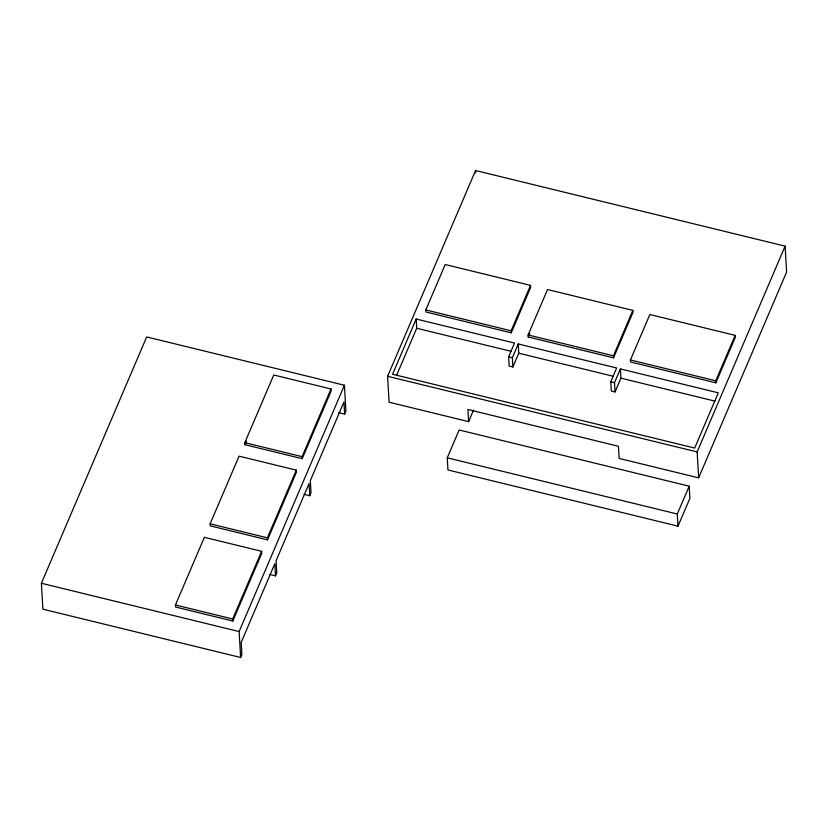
<?xml version="1.0" encoding="UTF-8"?>
<svg xmlns="http://www.w3.org/2000/svg" width="828" height="828" viewBox="0 0 828 828"><rect width="100%" height="100%" fill="white"/><g stroke="black" fill="none" stroke-linecap="round" stroke-linejoin="round"><path stroke-width="1.24" d="M269.793 574.477L275.507 575.874L274.813 563.723L241.186 642.383L241.89 654.544L240.627 657.484L42.89 609.18L41.4 583.254L146.68 336.934L344.417 385.248L345.907 411.174L344.645 414.124L338.662 412.665M175.432 604.999L204.361 537.32L261.627 551.313L261.741 553.342L232.813 621.021L175.557 607.027L175.432 604.999L232.699 618.992L232.813 621.021M210.126 523.834L239.054 456.156L296.32 470.149L296.434 472.177L267.506 539.856L210.25 525.863L210.126 523.834L267.392 537.827L267.506 539.856M244.819 442.669L273.747 374.991L331.014 388.984L331.128 391.013L302.199 458.681L244.933 444.698L244.819 442.669L302.085 456.663L302.199 458.681M244.933 444.698L246.465 441.138M232.699 618.992L261.627 551.313M267.392 537.827L296.32 470.149M302.085 456.663L331.014 388.984M240.627 657.484L239.126 631.567L344.417 385.248M275.507 575.874L276.769 572.924L276.066 560.773L309.061 483.583L309.765 495.734L304.052 494.337M309.765 495.734L311.028 492.784L310.324 480.633L343.951 401.973L344.645 414.124M387.597 376.295L475.562 170.516L785.11 246.144L786.6 272.07L698.646 477.849L619.137 458.422L618.433 446.271L467.903 409.487L468.607 421.638L389.098 402.211L387.597 376.295L697.145 451.922L698.646 477.849M416.184 319.018L392.575 374.246L694.692 448.062L718.3 392.834L620.389 368.915L614.5 382.691L615.038 391.934L611.312 391.023L610.785 381.78L616.674 368.005L518.245 343.962L512.356 357.737L512.894 366.97L509.179 366.069L508.64 356.827L514.53 343.051L416.184 319.018L416.722 328.261L396.633 375.26M425.799 309.951L445.216 264.525L530.531 285.37L530.644 287.399L511.228 332.825L425.913 311.98L425.799 309.951L511.114 330.796L511.228 332.825M447.255 457.812L459.147 429.98L689.186 486.181L689.89 498.332L677.987 526.173L447.948 469.962L447.255 457.812L677.283 514.012L677.987 526.173M468.607 421.638L473.595 409.964M511.114 330.796L530.531 285.37M512.894 366.97L518.783 353.194L518.245 343.962M528.109 334.957L547.525 289.531L632.84 310.376L632.965 312.404L613.548 357.831L528.233 336.986L528.109 334.957L613.424 355.802L613.548 357.831M528.233 336.986L529.723 333.487M613.424 355.802L632.84 310.376M615.038 391.934L620.928 378.148L620.389 368.915M630.429 359.952L649.845 314.526L735.16 335.371L735.274 337.4L715.858 382.826L630.543 361.981L630.429 359.952L715.744 380.797L715.858 382.826M715.744 380.797L735.16 335.371M697.145 451.922L785.11 246.144M677.283 514.012L689.186 486.181M416.722 328.261L511.331 351.372M518.783 353.194L613.465 376.326M620.928 378.148L715.061 401.156M508.64 356.827L512.356 357.737M610.785 381.78L614.5 382.691M41.4 583.254L239.126 631.567M475.562 170.516L475.707 172.98"/></g></svg>
